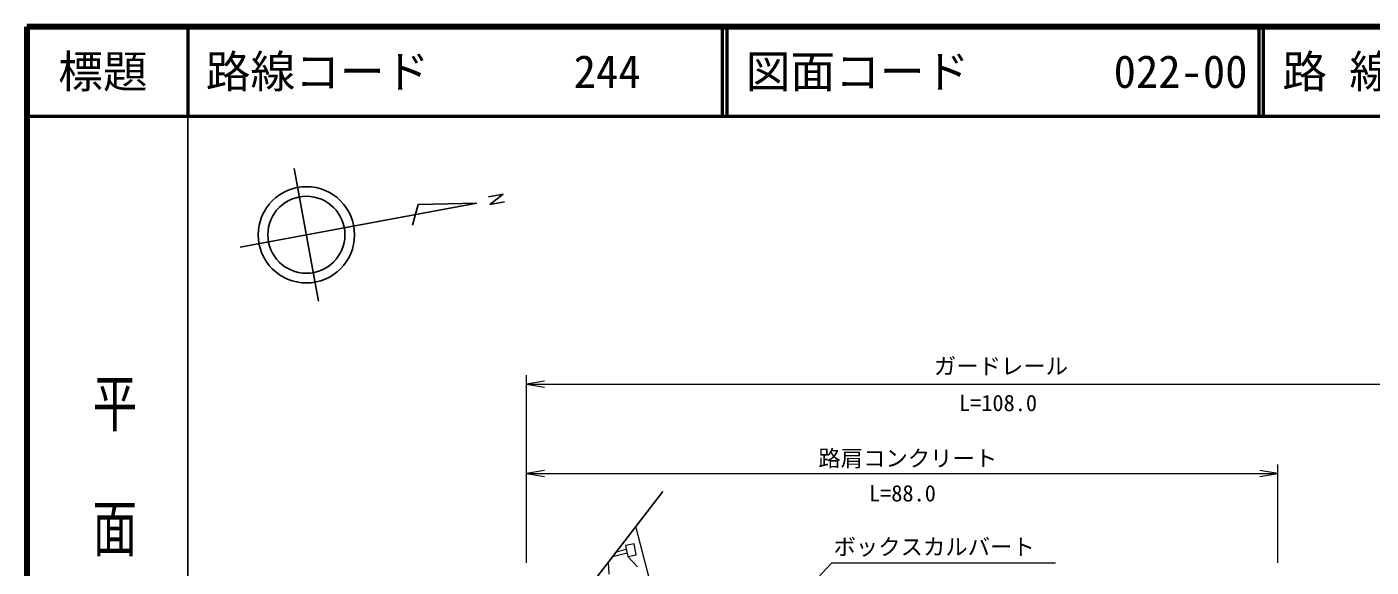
# Model space of a CAD drawing. Units: millimetres, scale not verified. Extents: x 40000 to 680000, y 20000 to 380000.
# Drawn here: x 40000 to 190308, y 319524 to 380000 of the extents above; entities that cross this region are included whole.
import ezdxf
from ezdxf.enums import TextEntityAlignment as Align

# ---------------------------------------------------------------- set-up
doc = ezdxf.new("R2010")
doc.units = ezdxf.units.MM
doc.header["$LTSCALE"] = 1000
for name, color, linetype, lineweight in [('M-BMK-OTRS', 5, 'Continuous', 25), ('M-BMK-SRVR', 3, 'Continuous', 25), ('M-STR-HTXT', 7, 'Continuous', 13), ('M-TTL', 2, 'Continuous', 140), ('M-TTL-BAND', 7, 'Continuous', 25), ('M-TTL-LINE', 7, 'Continuous', 50), ('M-WORK', 1, 'Continuous', 13)]:
    doc.layers.add(name, color=color, linetype=linetype, lineweight=lineweight)
doc.layers.add('M-TTL-TXT', color=7, linetype='Continuous')
doc.styles.add('@ＭＳ ゴシック', font='')
doc.styles.add('ＭＳ ゴシック', font='')
doc.styles.get('@ＭＳ ゴシック').set_extended_font_data('@MS Gothic')
doc.styles.get('ＭＳ ゴシック').set_extended_font_data('MS Gothic')

# ---------------------------------------------------------------- blocks, each defined once
blk = doc.blocks.new('open_arrow')
at = {"color": 0, "linetype": 'Continuous', "lineweight": -2}
blk.add_lwpolyline([(7.5, 1.25), (0, 0), (7.5, -1.25)], dxfattribs=at)

msp = doc.modelspace()

# ---------------------------------------------------------------- linework, layer by layer
at = {"layer": 'M-BMK-OTRS'}
msp.add_line((92834, 304214), (111104, 328009), dxfattribs=at)
at = {"layer": 'M-BMK-SRVR'}
for p, q in [((72623, 349308), (69881, 364140)), ((91614, 360966), (93249, 361268)), ((93249, 361268), (91766, 360116)), ((90321, 360249), (63836, 355353)), ((83769, 360133), (83101, 357819)), ((90321, 360249), (83769, 360133)), ((91766, 360116), (93406, 360428))]:
    msp.add_line(p, q, dxfattribs=at)
for radius in [5387, 4309]:
    msp.add_circle((71252, 356724), radius, dxfattribs=at)
at = {"layer": 'M-STR-HTXT'}
for p, q in [((95877, 330000), (95877, 341000)), ((95877, 340000), (201301, 340000)), ((95877, 320000), (95877, 331000)), ((179874, 320000), (179874, 331000)), ((95877, 330000), (179874, 330000))]:
    msp.add_line(p, q, dxfattribs=at)
msp.add_lwpolyline([(118451, 307617), (130000, 320000), (155000, 320000)], dxfattribs=at)
at = {"layer": 'M-TTL'}
for p, q in [((40000, 380000), (40000, 20000)), ((680000, 380000), (40000, 380000))]:
    msp.add_line(p, q, dxfattribs=at)
at = {"layer": 'M-TTL-BAND'}
msp.add_line((58000, 370000), (58000, 20000), dxfattribs=at)
at = {"layer": 'M-TTL-LINE'}
for p, q in [((58000, 380000), (58000, 370000)), ((117750, 380000), (117750, 370000)), ((118250, 380000), (118250, 370000)), ((177750, 380000), (177750, 370000)), ((178250, 380000), (178250, 370000)), ((40000, 370000), (680000, 370000))]:
    msp.add_line(p, q, dxfattribs=at)
at = {"layer": 'M-WORK'}
for p, q in [((109668, 318046), (108083, 324073)), ((107889, 322139), (106946, 321947)), ((106946, 321947), (107196, 320717)), ((108139, 320909), (107889, 322139)), ((107117, 321102), (105467, 320666)), ((107033, 321516), (105888, 321214)), ((107196, 320717), (108139, 320909)), ((107196, 320717), (108262, 319565)), ((105108, 318725), (105020, 320084))]:
    msp.add_line(p, q, dxfattribs=at)

# ---------------------------------------------------------------- block references
at = {"layer": 'M-STR-HTXT', "xscale": 267, "yscale": 267}
for p in [(95877, 340000), (95877, 330000)]:
    msp.add_blockref('open_arrow', p, dxfattribs=at)
at = {"layer": 'M-STR-HTXT', "xscale": 267, "yscale": 267, "rotation": 180}
msp.add_blockref('open_arrow', (179874, 330000), dxfattribs=at)

# ---------------------------------------------------------------- texts
at = {"layer": 'M-STR-HTXT', "style": 'ＭＳ ゴシック'}
for s, p in [('ガードレール', (148917, 342028)), ('路肩コンクリート', (138498, 331709)), ('ボックスカルバート', (141446, 321796))]:
    msp.add_text(s, height=1833, dxfattribs=at).set_placement(p, align=Align.MIDDLE_CENTER)
for s, p in [('L=108.0', (148589, 336434)), ('L=88.0', (137900, 326327))]:
    msp.add_text(s, height=1833, dxfattribs=at).set_placement(p, align=Align.BOTTOM_CENTER)
at = {"layer": 'M-TTL-BAND', "style": '@ＭＳ ゴシック', "width": 1.4}
msp.add_text('平  面  図', height=3666, rotation=270, dxfattribs=at).set_placement((49777, 306475), align=Align.MIDDLE_RIGHT)
at = {"layer": 'M-TTL-TXT', "style": 'ＭＳ ゴシック'}
msp.add_text('標題', height=3666, dxfattribs=at).set_placement((48500, 375000), align=Align.MIDDLE_CENTER)
for s, p in [('路線コード', (60000, 375000)), ('路 線 名', (180380, 375000)), ('244', (101142, 375000)), ('図面コード', (120380, 375000)), ('022-00', (161521, 375000))]:
    msp.add_text(s, height=3666, dxfattribs=at).set_placement(p, align=Align.MIDDLE_LEFT)

doc.saveas('drawing.dxf')
